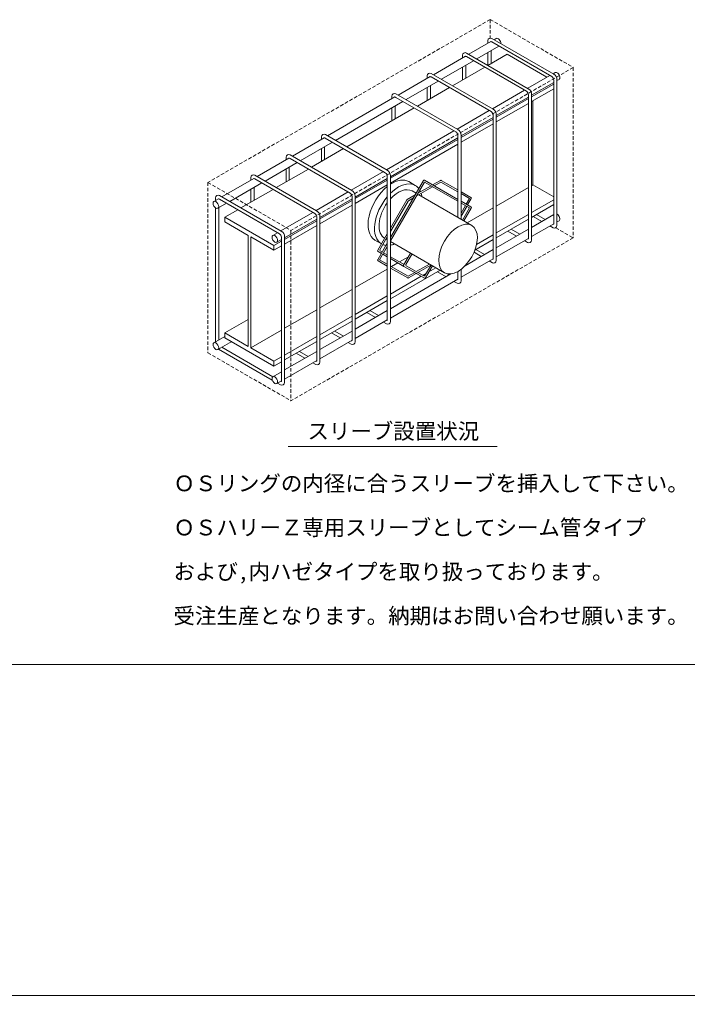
# Model space of a CAD drawing. Units: millimetres, scale not verified. Extents: x -5554 to 1990, y -5428 to 5334.
# Drawn here: x -1785 to -651, y -5428 to -3770 of the extents above; entities that cross this region are included whole.
import ezdxf
from ezdxf.enums import TextEntityAlignment as Align

# ---------------------------------------------------------------- set-up
doc = ezdxf.new("R2010")
doc.units = ezdxf.units.MM
doc.header["$LTSCALE"] = 5
doc.linetypes.add('DASHED1', pattern=[1.8, 1.2, -0.6])
doc.layers.add('0-3_5', color=7, linetype='Continuous', lineweight=18)
doc.layers.add('8-3_DEFPOINTS', color=7, linetype='Continuous', lineweight=18)
doc.styles.add('ＭＳ ゴシック', font='')
doc.styles.get('ＭＳ ゴシック').set_extended_font_data('MS Gothic')

msp = doc.modelspace()

# ---------------------------------------------------------------- linework, layer by layer
at = {"layer": '0-3_5', "linetype": 'DASHED1'}
for p, q in [((-986.016, -3770.178), (-1465.439, -4046.973)), ((-986.016, -3770.178), (-986.016, -3801.634)), ((-844.931, -3851.633), (-1324.354, -4128.429)), ((-1465.439, -4046.973), (-1324.354, -4128.429)), ((-1324.354, -4128.429), (-1324.354, -4417.971)), ((-874.746, -4123.962), (-844.931, -4141.176))]:
    msp.add_line(p, q, dxfattribs=at)
at = {"layer": '0-3_5'}
for p, q in [((-985.001, -3807.729), (-1022.379, -3829.309)), ((-989.892, -3806.091), (-989.892, -3810.553)), ((-983.25, -3808.355), (-881.349, -3867.188)), ((-983.142, -3802.194), (-878.199, -3862.782)), ((-975.853, -3802.447), (-979.278, -3804.425)), ((-1026.243, -3827.078), (-921.3, -3887.667)), ((-971.168, -3815.331), (-1008.879, -3837.103)), ((-989.892, -3826.141), (-989.892, -3848.103)), ((-957.153, -3829.202), (-989.892, -3848.103)), ((-984.492, -3823.024), (-984.492, -3844.986)), ((-957.153, -3829.202), (-889.582, -3868.214)), ((-1028.102, -3832.613), (-1082.307, -3863.909)), ((-1014.269, -3840.216), (-1068.807, -3871.703)), ((-1032.993, -3830.975), (-1032.993, -3835.437)), ((-1026.352, -3833.24), (-924.45, -3892.073)), ((-1086.171, -3861.678), (-981.228, -3922.266)), ((-995.25, -3851.197), (-1049.787, -3882.684)), ((-1032.993, -3851.026), (-1032.993, -3872.988)), ((-1027.593, -3847.908), (-1027.593, -3869.87)), ((-875.762, -3860.235), (-879.186, -3862.212)), ((-1088.03, -3867.213), (-1142.235, -3898.508)), ((-1074.197, -3874.815), (-1128.735, -3906.302)), ((-1092.921, -3865.575), (-1092.921, -3870.037)), ((-1086.279, -3867.839), (-984.378, -3926.672)), ((-884.577, -3865.325), (-922.288, -3887.097)), ((-877.974, -3877.101), (-915.675, -3898.868)), ((-877.974, -3879.744), (-915.675, -3901.511)), ((-877.974, -3873.034), (-877.974, -4117.383)), ((-869.012, -3871.926), (-872.574, -3873.983)), ((-872.574, -3872.525), (-872.574, -4120.111)), ((-1146.099, -3896.277), (-1041.156, -3956.866)), ((-1055.178, -3885.796), (-1109.715, -3917.283)), ((-1092.921, -3885.625), (-1092.921, -3907.587)), ((-1087.521, -3882.507), (-1087.521, -3904.469)), ((-927.678, -3890.209), (-982.216, -3921.696)), ((-877.974, -3887.828), (-915.675, -3909.595)), ((-1147.958, -3901.812), (-1262.091, -3967.707)), ((-1134.125, -3909.414), (-1248.591, -3975.501)), ((-1152.849, -3900.174), (-1152.849, -3904.636)), ((-1146.207, -3902.439), (-1044.306, -3961.271)), ((-921.075, -3901.985), (-975.603, -3933.467)), ((-921.075, -3904.629), (-975.603, -3936.111)), ((-921.075, -3912.712), (-975.603, -3944.194)), ((-921.075, -3897.918), (-921.075, -4142.267)), ((-915.675, -3897.41), (-915.675, -4144.995)), ((-1115.106, -3920.395), (-1229.571, -3986.482)), ((-1152.849, -3920.224), (-1152.849, -3942.186)), ((-1147.449, -3917.107), (-1147.449, -3939.069)), ((-987.606, -3924.808), (-1042.144, -3956.296)), ((-981.003, -3936.585), (-1035.531, -3968.066)), ((-981.003, -3939.228), (-1035.531, -3970.71)), ((-981.003, -3932.518), (-981.003, -4176.867)), ((-975.603, -3932.009), (-975.603, -4179.595)), ((-1047.534, -3959.408), (-1161.999, -4025.494)), ((-981.003, -3947.312), (-1035.531, -3978.794)), ((-1267.814, -3971.011), (-1322.019, -4002.306)), ((-1253.981, -3978.613), (-1308.519, -4010.1)), ((-1272.705, -3969.373), (-1272.705, -3973.835)), ((-1266.063, -3971.637), (-1164.162, -4030.47)), ((-1265.955, -3965.476), (-1161.012, -4026.064)), ((-1040.931, -3971.184), (-1155.387, -4037.265)), ((-1040.931, -3973.828), (-1155.387, -4039.909)), ((-1040.931, -3967.117), (-1040.931, -4106.408)), ((-1035.531, -3966.608), (-1035.531, -4109.525)), ((-1234.961, -3989.594), (-1289.499, -4021.081)), ((-1272.705, -3989.423), (-1272.705, -4011.385)), ((-1267.305, -3986.306), (-1267.305, -4008.268)), ((-1040.931, -3981.911), (-1155.387, -4047.992)), ((-1327.741, -4005.61), (-1381.946, -4036.905)), ((-1332.633, -4003.972), (-1332.633, -4008.434)), ((-1325.991, -4006.237), (-1224.09, -4065.07)), ((-1325.883, -4000.075), (-1220.94, -4060.664)), ((-1313.909, -4013.212), (-1368.446, -4044.7)), ((-1294.889, -4024.194), (-1349.427, -4055.681)), ((-1332.633, -4024.023), (-1332.633, -4045.985)), ((-1327.233, -4020.905), (-1327.233, -4042.867)), ((-1167.39, -4028.607), (-1221.927, -4060.094)), ((-1387.669, -4040.21), (-1441.874, -4071.505)), ((-1392.561, -4038.572), (-1392.561, -4043.034)), ((-1385.919, -4040.836), (-1284.018, -4099.669)), ((-1385.811, -4034.675), (-1280.868, -4095.263)), ((-1160.787, -4040.383), (-1215.315, -4071.865)), ((-1160.787, -4043.026), (-1215.315, -4074.508)), ((-1160.787, -4036.316), (-1160.787, -4280.665)), ((-1155.387, -4035.807), (-1155.387, -4283.393)), ((-1155.387, -4140.79), (-1099.308, -4043.659)), ((-1124.409, -4045.632), (-1113.334, -4052.026)), ((-1097.412, -4043.151), (-1040.931, -4075.761)), ((-1083.719, -4051.057), (-1070.535, -4043.444)), ((-1069.147, -4043.444), (-1040.931, -4059.735)), ((-1373.837, -4047.812), (-1428.374, -4079.299)), ((-1354.817, -4058.793), (-1409.355, -4090.28)), ((-1392.561, -4058.622), (-1392.561, -4080.584)), ((-1387.161, -4055.504), (-1387.161, -4077.466)), ((-1160.787, -4051.11), (-1215.315, -4082.592)), ((-1155.387, -4146.342), (-1097.598, -4046.249)), ((-1111.885, -4065.442), (-1118.781, -4061.461)), ((-1111.477, -4070.288), (-1083.719, -4054.262)), ((-1108.701, -4065.48), (-1086.495, -4052.659)), ((-1097.598, -4046.249), (-1040.931, -4078.966)), ((-1080.944, -4052.659), (-1069.841, -4046.249)), ((-1069.841, -4046.249), (-1040.931, -4062.94)), ((-921.075, -4055.67), (-975.603, -4087.152)), ((-913.367, -4051.22), (-915.675, -4052.552)), ((-1447.597, -4074.809), (-1455.276, -4079.242)), ((-1452.488, -4073.171), (-1452.488, -4077.633)), ((-1445.847, -4075.436), (-1343.946, -4134.268)), ((-1445.738, -4069.274), (-1340.796, -4129.863)), ((-1227.318, -4063.206), (-1281.855, -4094.693)), ((-1220.715, -4074.982), (-1275.243, -4106.464)), ((-1220.715, -4077.626), (-1275.243, -4109.108)), ((-1220.715, -4070.915), (-1220.715, -4315.264)), ((-1215.315, -4070.407), (-1215.315, -4317.992)), ((-1155.387, -4124.765), (-1127.574, -4076.591)), ((-1155.387, -4130.316), (-1125.542, -4078.623)), ((-1127.066, -4076.083), (-1113.509, -4068.256)), ((-1125.034, -4078.115), (-1116.285, -4073.063)), ((-1017.376, -4120.007), (-1107.485, -4067.983)), ((-1035.531, -4062.852), (-1018.675, -4072.584)), ((-1035.531, -4066.058), (-1021.265, -4074.294)), ((-1035.531, -4078.878), (-1018.675, -4088.61)), ((-1021.265, -4074.294), (-1026.817, -4083.91)), ((-1018.167, -4074.48), (-1024.413, -4085.298)), ((-877.974, -4076.482), (-915.675, -4098.249)), ((-1452.488, -4090.218), (-1452.488, -4317.691)), ((-1433.765, -4082.411), (-1448.526, -4090.934)), ((-1447.089, -4090.104), (-1447.089, -4314.573)), ((-1414.745, -4093.392), (-1436.577, -4105.997)), ((-1220.715, -4085.709), (-1275.243, -4117.191)), ((-1035.531, -4082.083), (-1021.265, -4090.32)), ((-1028.204, -4086.314), (-1035.531, -4099.004)), ((-1025.801, -4087.701), (-1035.531, -4104.555)), ((-1021.265, -4090.32), (-1033.148, -4110.901)), ((-1018.167, -4090.506), (-1030.744, -4112.289)), ((-981.003, -4090.269), (-1024.943, -4115.638)), ((-877.974, -4084.566), (-915.675, -4106.333)), ((-1436.577, -4105.997), (-1353.216, -4154.125)), ((-1436.577, -4105.997), (-1436.577, -4114.08)), ((-1287.246, -4097.805), (-1341.783, -4129.293)), ((-1280.643, -4109.582), (-1335.171, -4141.063)), ((-1280.643, -4112.225), (-1335.171, -4143.707)), ((-1280.643, -4105.515), (-1280.643, -4349.864)), ((-1275.243, -4105.006), (-1275.243, -4352.592)), ((-921.075, -4101.367), (-975.603, -4132.849)), ((-921.075, -4109.45), (-975.603, -4140.932)), ((-877.974, -4101.571), (-915.675, -4123.337)), ((-912.807, -4104.677), (-898.08, -4113.179)), ((-907.407, -4101.559), (-892.678, -4110.063)), ((-869.012, -4111.985), (-872.574, -4114.041)), ((-1436.577, -4114.08), (-1397.002, -4136.929)), ((-1280.643, -4120.309), (-1335.171, -4151.79)), ((-921.075, -4126.455), (-975.603, -4157.937)), ((-950.508, -4126.443), (-935.779, -4134.947)), ((-877.974, -4117.159), (-915.675, -4138.926)), ((-884.58, -4120.973), (-879.324, -4124.008)), ((-879.18, -4117.855), (-878.987, -4117.967)), ((-1397.002, -4136.929), (-1397.002, -4325.583)), ((-1392.791, -4139.36), (-1392.791, -4328.015)), ((-1392.791, -4139.36), (-1353.216, -4162.209)), ((-1347.173, -4132.405), (-1355.185, -4137.03)), ((-1340.571, -4144.181), (-1348.435, -4148.721)), ((-1340.571, -4140.114), (-1340.571, -4384.463)), ((-1335.171, -4139.605), (-1335.171, -4387.191)), ((-1181.749, -4144.948), (-1170.674, -4151.342)), ((-1177.029, -4162.25), (-1160.787, -4134.118)), ((-1173.238, -4161.234), (-1160.787, -4139.669)), ((-1160.787, -4144.471), (-1162.866, -4143.27)), ((-981.003, -4144.05), (-1011.932, -4161.907)), ((-981.003, -4135.966), (-1009.053, -4152.161)), ((-921.075, -4142.043), (-975.603, -4173.525)), ((-955.908, -4129.561), (-941.182, -4138.063)), ((-922.282, -4142.74), (-922.088, -4142.852)), ((-1340.571, -4146.825), (-1353.216, -4154.125)), ((-1353.216, -4154.125), (-1353.216, -4162.209)), ((-1340.571, -4154.908), (-1353.216, -4162.209)), ((-1177.029, -4178.276), (-1160.787, -4150.143)), ((-1173.932, -4178.462), (-1160.787, -4155.695)), ((-1063.822, -4200.453), (-1155.387, -4147.588)), ((-981.003, -4161.054), (-1028.738, -4188.614)), ((-1010.436, -4161.043), (-995.707, -4169.547)), ((-927.682, -4145.858), (-922.425, -4148.892)), ((-1170.784, -4167.459), (-1176.521, -4164.146)), ((-1160.787, -4186.051), (-1173.932, -4178.462)), ((-1169.396, -4165.055), (-1172.73, -4163.13)), ((-1160.787, -4173.23), (-1168.38, -4168.847)), ((-1160.787, -4170.025), (-1166.992, -4166.443)), ((-1132.295, -4186.475), (-1155.387, -4173.143)), ((-1132.481, -4189.573), (-1155.387, -4176.348)), ((-1124.625, -4173.189), (-1139.966, -4182.046)), ((-1121.151, -4167.173), (-1132.989, -4187.677)), ((-1118.624, -4168.348), (-1129.197, -4186.661)), ((-1121.151, -4167.173), (-1118.624, -4168.348)), ((-1117.835, -4169.269), (-1119.817, -4170.414)), ((-981.003, -4176.643), (-1035.531, -4208.125)), ((-1013.413, -4165.559), (-1001.11, -4172.663)), ((-982.21, -4177.339), (-982.016, -4177.451)), ((-1160.787, -4194.068), (-1215.315, -4225.549)), ((-1160.787, -4189.256), (-1176.521, -4180.172)), ((-1125.356, -4206.507), (-1155.387, -4189.169)), ((-1126.05, -4209.312), (-1155.387, -4192.374)), ((-1142.741, -4183.649), (-1153.844, -4190.059)), ((-1112.171, -4201.299), (-1132.481, -4189.573)), ((-1111.477, -4198.494), (-1128.689, -4188.557)), ((-1111.477, -4198.494), (-1089.346, -4185.717)), ((-1110.783, -4201.299), (-1086.57, -4187.32)), ((-1086.495, -4187.276), (-1096.904, -4205.305)), ((-1084.129, -4188.729), (-1095.888, -4209.097)), ((-1078.26, -4192.118), (-1089.998, -4198.894)), ((-1035.531, -4194.676), (-1035.531, -4214.194)), ((-987.61, -4180.457), (-982.353, -4183.492)), ((-1071.26, -4196.159), (-1155.387, -4244.73)), ((-1052.696, -4202.446), (-1155.387, -4261.735)), ((-1103.167, -4206.497), (-1155.387, -4236.647)), ((-1040.931, -4211.242), (-1155.387, -4277.323)), ((-1125.356, -4206.507), (-1114.253, -4200.097)), ((-1124.662, -4209.312), (-1111.477, -4201.699)), ((-1097.784, -4209.605), (-1112.171, -4201.299)), ((-1098.8, -4205.813), (-1108.701, -4200.097)), ((-1094.806, -4201.67), (-1100.391, -4204.895)), ((-1075.764, -4198.76), (-1061.037, -4207.262)), ((-1058.853, -4202.288), (-1055.635, -4204.146)), ((-1040.931, -4198.271), (-1040.931, -4211.466)), ((-1047.537, -4215.056), (-1042.281, -4218.091)), ((-1042.137, -4211.939), (-1041.944, -4212.051)), ((-1220.715, -4228.667), (-1275.243, -4260.149)), ((-1160.787, -4239.764), (-1215.315, -4271.246)), ((-1160.787, -4247.848), (-1215.315, -4279.33)), ((-1280.643, -4263.266), (-1335.171, -4294.748)), ((-1220.715, -4274.364), (-1275.243, -4305.846)), ((-1160.787, -4264.853), (-1215.315, -4296.334)), ((-1195.62, -4267.959), (-1180.893, -4276.461)), ((-1190.22, -4264.841), (-1175.491, -4273.345)), ((-1397.002, -4279.886), (-1436.577, -4302.735)), ((-1220.715, -4282.447), (-1275.243, -4313.929)), ((-1160.787, -4280.441), (-1215.315, -4311.923)), ((-1167.393, -4284.255), (-1162.137, -4287.29)), ((-1161.993, -4281.138), (-1161.799, -4281.249)), ((-1436.577, -4308.504), (-1455.276, -4319.301)), ((-1436.577, -4302.735), (-1397.002, -4325.583)), ((-1436.577, -4302.735), (-1436.577, -4310.818)), ((-1436.577, -4310.818), (-1353.216, -4358.947)), ((-1340.571, -4297.866), (-1392.791, -4328.015)), ((-1280.643, -4308.963), (-1335.171, -4340.445)), ((-1220.715, -4299.452), (-1275.243, -4330.934)), ((-1255.547, -4302.558), (-1240.821, -4311.06)), ((-1250.147, -4299.44), (-1235.419, -4307.944)), ((-1425.081, -4317.456), (-1448.526, -4330.992)), ((-1441.868, -4327.148), (-1355.274, -4377.143)), ((-1280.643, -4317.047), (-1335.171, -4348.529)), ((-1220.715, -4315.04), (-1275.243, -4346.522)), ((-1227.321, -4318.855), (-1222.065, -4321.889)), ((-1221.921, -4315.737), (-1221.727, -4315.849)), ((-1447.268, -4330.266), (-1356.088, -4382.909)), ((-1392.791, -4328.015), (-1353.216, -4350.863)), ((-1340.571, -4343.563), (-1353.216, -4350.863)), ((-1280.643, -4334.051), (-1335.171, -4365.533)), ((-1315.475, -4337.158), (-1300.749, -4345.66)), ((-1310.075, -4334.04), (-1295.347, -4342.544)), ((-1353.216, -4350.863), (-1353.216, -4358.947)), ((-1340.571, -4351.646), (-1353.216, -4358.947)), ((-1280.643, -4349.64), (-1335.171, -4381.122)), ((-1287.249, -4353.454), (-1281.993, -4356.489)), ((-1281.849, -4350.336), (-1281.655, -4350.448)), ((-1340.571, -4368.651), (-1355.185, -4377.088)), ((-1340.571, -4384.239), (-1348.435, -4388.78)), ((-1347.177, -4388.053), (-1341.921, -4391.088)), ((-1341.777, -4384.936), (-1341.583, -4385.048)), ((-1329.347, -4495.366), (-974.238, -4495.366)), ((-5553.858, -4865.845), (1989.942, -4865.845))]:
    msp.add_line(p, q, dxfattribs=at)
at = {"layer": '0-3_5', "linetype": 'DASHED1'}
for points in [[(-986.016, -3770.178), (-844.931, -3851.633), (-844.931, -4141.176), (-1324.354, -4417.971)], [(-1465.439, -4046.973), (-1465.439, -4336.515), (-1324.354, -4417.971)]]:
    msp.add_lwpolyline(points, dxfattribs=at)
at = {"layer": '0-3_5'}
msp.add_lwpolyline([(-913.367, -3908.262), (-913.367, -4051.22), (-877.974, -4071.654)], dxfattribs=at)
for centre, radius, start, end in [((-985.392, -3806.091), 4.5, 60, 180), ((-1028.493, -3830.975), 4.5, 60, 180), ((-1088.421, -3865.575), 4.5, 60, 180), ((-883.824, -3872.525), 11.25, 0, 60), ((-884.724, -3873.034), 6.75, 0, 60), ((-1148.349, -3900.174), 4.5, 60, 180), ((-927.825, -3897.918), 6.75, 0, 60), ((-926.925, -3897.41), 11.25, 0, 60), ((-987.753, -3932.518), 6.75, 0, 60), ((-986.853, -3932.009), 11.25, 0, 60), ((-1047.681, -3967.117), 6.75, 0, 60), ((-1046.781, -3966.608), 11.25, 0, 60), ((-1268.205, -3969.373), 4.5, 60, 180), ((-1328.133, -4003.972), 4.5, 60, 180), ((-1166.637, -4035.807), 11.25, 0, 60), ((-1388.061, -4038.572), 4.5, 60, 180), ((-1167.537, -4036.316), 6.75, 0, 60), ((-1098.106, -4044.353), 1.388, 60, 150), ((-1069.841, -4044.646), 1.388, 60, 120), ((-1226.565, -4070.407), 11.25, 0, 60), ((-1447.988, -4073.171), 4.5, 60, 180), ((-1227.465, -4070.915), 6.75, 0, 60), ((-1126.372, -4077.285), 1.388, 120, 150), ((-1124.34, -4079.317), 1.388, 120, 150), ((-1019.369, -4073.786), 1.388, 330, 60), ((-1286.493, -4105.006), 11.25, 0, 60), ((-1019.369, -4089.812), 1.388, 330, 60), ((-1287.393, -4105.515), 6.75, 0, 60), ((-877.074, -4120.111), 4.5, 240, 0), ((-878.649, -4117.383), 0.675, 240, 0), ((-1347.321, -4140.114), 6.75, 0, 60), ((-1346.421, -4139.605), 11.25, 0, 60), ((-920.175, -4144.995), 4.5, 240, 0), ((-921.75, -4142.267), 0.675, 240, 0), ((-1172.036, -4161.928), 1.388, 150, 240), ((-1175.827, -4162.944), 1.388, 150, 240), ((-1175.827, -4178.97), 1.388, 150, 240), ((-981.678, -4176.867), 0.675, 240, 0), ((-1131.787, -4188.371), 1.388, 150, 240), ((-1127.995, -4187.355), 1.388, 150, 240), ((-980.103, -4179.595), 4.5, 240, 0), ((-1125.356, -4208.11), 1.388, 240, 300), ((-1111.477, -4200.097), 1.388, 240, 300), ((-1098.106, -4204.611), 1.388, 240, 330), ((-1097.09, -4208.403), 1.388, 240, 330), ((-1041.606, -4211.466), 0.675, 240, 0), ((-1040.031, -4214.194), 4.5, 240, 0), ((-1159.887, -4283.393), 4.5, 240, 0), ((-1161.462, -4280.665), 0.675, 240, 0), ((-1219.815, -4317.992), 4.5, 240, 0), ((-1221.39, -4315.264), 0.675, 240, 0), ((-1279.743, -4352.592), 4.5, 240, 0), ((-1281.318, -4349.864), 0.675, 240, 0), ((-1339.671, -4387.191), 4.5, 240, 0), ((-1341.246, -4384.463), 0.675, 240, 0)]:
    msp.add_arc(centre, radius, start, end, dxfattribs=at)
for centre, major_axis, ratio, start_param, end_param in [((-983.25, -3813.867), (-3.375, 5.846), 0.57735, 5.49778714, 5.88071262), ((-972.478, -3808.293), (-3.375, 5.846), 0.57735, 3.91653454, 6.28318531), ((-1026.352, -3838.751), (-3.375, 5.846), 0.57735, 5.49778714, 5.88071262), ((-872.387, -3866.081), (-3.375, 5.846), 0.57735, 3.14159265, 6.28318531), ((-1086.279, -3873.351), (-3.375, 5.846), 0.57735, 5.49778714, 5.88071262), ((-1146.207, -3907.95), (-3.375, 5.846), 0.57735, 5.49778714, 5.88071262), ((-1266.063, -3977.149), (-3.375, 5.846), 0.57735, 5.49778714, 5.88071262), ((-1325.991, -4011.748), (-3.375, 5.846), 0.57735, 5.49778714, 5.88071262), ((-1385.919, -4046.348), (-3.375, 5.846), 0.57735, 5.49778714, 5.88071262), ((-1153.079, -4095.29), (28.67, 49.658), 0.575136, 0, 0.84438461), ((-1142.004, -4101.684), (28.67, 49.658), 0.575136, 6.03931348, 7.40755639), ((-1153.079, -4095.29), (28.67, 49.658), 0.575136, 0.9789597, 3.14159265), ((-1142.004, -4101.684), (23.223, 40.223), 0.575136, 6.28318531, 7.49107289), ((-1142.004, -4101.684), (28.67, 49.658), 0.575136, 5.86768346, 5.95150726), ((-1445.847, -4080.947), (-3.375, 5.846), 0.57735, 5.49778714, 5.88071262), ((-1142.004, -4101.684), (28.67, 49.658), 0.575136, 1.26998431, 3.14159265), ((-1142.004, -4101.684), (23.223, 40.223), 0.575136, 5.86826353, 5.86947166), ((-1142.004, -4101.684), (28.67, 49.658), 0.575136, 5.6565411, 5.79502666), ((-1142.004, -4101.684), (23.223, 40.223), 0.575136, 1.39749818, 3.13972659), ((-872.387, -4106.139), (-3.375, 5.846), 0.57735, 3.14159265, 5.53709736), ((-1142.004, -4101.684), (23.223, 40.223), 0.575136, 3.24381611, 3.31873293), ((-1347.31, -4140.278), (-3.375, 5.846), 0.57735, 2.411865, 2.41341667), ((-1142.004, -4101.684), (28.67, 49.658), 0.575136, 3.22434394, 3.38546448), ((-1142.004, -4101.684), (28.67, 49.658), 0.575136, 3.59186003, 3.76823687)]:
    msp.add_ellipse(centre, major_axis=major_axis, ratio=ratio, start_param=start_param, end_param=end_param, dxfattribs=at)
for centre, major_axis, ratio in [((-1451.901, -4085.088), (-3.375, 5.846), 0.57735), ((-1040.599, -4160.23), (23.223, 40.223), 0.575136), ((-1351.81, -4142.876), (-3.375, 5.846), 0.57735), ((-1451.901, -4325.146), (-3.375, 5.846), 0.57735), ((-1351.81, -4382.934), (-3.375, 5.846), 0.57735)]:
    msp.add_ellipse(centre, major_axis=major_axis, ratio=ratio, dxfattribs=at)
at = {"layer": '8-3_DEFPOINTS'}
msp.add_line((-5553.858, -5428.406), (1989.942, -5428.406), dxfattribs=at)

# ---------------------------------------------------------------- texts
at = {"layer": '0-3_5', "style": 'ＭＳ ゴシック'}
for s, p in [('スリーブ設置状況', (-1296.465, -4491.057)), ('ＯＳリングの内径に合うスリーブを挿入して下さい。', (-1523.924, -4579.734)), ('ＯＳハリーＺ専用スリーブとしてシーム管タイプ', (-1523.924, -4654.734)), ('および,内ハゼタイプを取り扱っております。', (-1523.924, -4729.734)), ('受注生産となります。納期はお問い合わせ願います。', (-1523.924, -4804.734))]:
    msp.add_text(s, height=26.73, dxfattribs=at).set_placement(p, align=Align.BOTTOM_LEFT)

doc.saveas('drawing.dxf')
